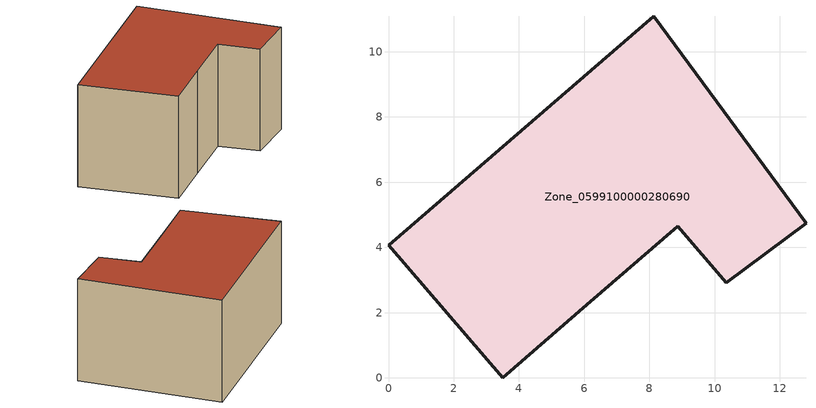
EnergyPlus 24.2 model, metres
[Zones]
Zone_0599100000280690
 floor ground (C_G): 0,4.06 8.14,11.09 12.8,4.74 10.35,2.92 8.87,4.65 6.07,2.24 3.51,0 z0
 wall outside (C_F): 8.14,11.09 0,4.06 3.51,0 6.07,2.24 8.87,4.65 10.35,2.92 12.8,4.74 8.14,11.09 z0:5.62
 roof outside (C_R): 12.8,4.74 8.14,11.09 0,4.06 3.51,0 6.07,2.24 8.87,4.65 10.35,2.92 z5.62
[BUILDING]
Pand.0599100000280690: North Axis=0; Terrain=City; Loads Convergence Tolerance Value=0.04; Temperature Convergence Tolerance Value=0.4; Solar Distribution=FullExterior; Maximum Number of Warmup Days=25; Minimum Number of Warmup Days=1
[Site:Location]
Rotterdam.The.Hague.AP_ZH_NLD Design_Conditions: Latitude=51.96; Longitude=4.45; Time Zone=1; Elevation=-4.5
[SITE:GROUNDTEMPERATURE:BUILDINGSURFACE]
18, 18, 18, 18, 18, 18, 18, 18, 18, 18, 18, 18
[MATERIAL] Thermal Absorptance=0.9; Solar Absorptance=0.7; Visible Absorptance=0.7
Name | Roughness | Thickness | Conductivity | Density | Specific Heat
G.D.1965 | MediumSmooth | 0.15 | 1 | 540 | 1210
F.D.1965 | Rough | 0.3 | 0.857143 | 1920 | 840
R.D.1965 | MediumRough | 0.2 | 0.08 | 1500 | 1000
[CONSTRUCTION]
C_G: G.D.1965
C_F: F.D.1965
C_R: R.D.1965
[ZONE]
Zone_0599100000280690: Type=1; Multiplier=1; Ceiling Height=Autocalculate; Volume=Autocalculate; Floor Area=autocalculate; Part of Total Floor Area=Yes
[ZONEINFILTRATION:DESIGNFLOWRATE]
Infil_Zone_0599100000280690: Zone or ZoneList or Space or SpaceList=Zone_0599100000280690; Schedule=AlwaysOn; Design Flow Rate Calculation Method=Flow/Area; Flow Rate per Floor Area=0.0042; Constant Term Coefficient=1; Temperature Term Coefficient=0; Velocity Term Coefficient=0; Velocity Squared Term Coefficient=0
[HVACTEMPLATE:ZONE:IDEALLOADSAIRSYSTEM]
Zone_0599100000280690: Maximum Heating Supply Air Temperature=50; Minimum Cooling Supply Air Temperature=13; Maximum Heating Supply Air Humidity Ratio=0.0156; Minimum Cooling Supply Air Humidity Ratio=0.0077; Heating Limit=NoLimit; Cooling Limit=NoLimit; Dehumidification Control Type=ConstantSensibleHeatRatio; Cooling Sensible Heat Ratio=0.7; Dehumidification Setpoint=60; Humidification Control Type=None; Humidification Setpoint=30; Outdoor Air Method=None; Outdoor Air Flow Rate per Person=0.00944; Outdoor Air Flow Rate per Zone Floor Area=0; Outdoor Air Flow Rate per Zone=0; Demand Controlled Ventilation Type=None; Outdoor Air Economizer Type=NoEconomizer; Heat Recovery Type=None; Sensible Heat Recovery Effectiveness=0.7; Latent Heat Recovery Effectiveness=0.65
[ZONECONTROL:THERMOSTAT]
ThermostatControl_Zone_0599100000280690: Zone or ZoneList=Zone_0599100000280690; Control Type Schedule=DualSetpointControlType; Control 1=Thermostat_Zone_0599100000280690; Temperature Difference Between Cutout And Setpoint=0
[THERMOSTATSETPOINT:DUALSETPOINT]
Thermostat_Zone_0599100000280690: Heating Setpoint Temperature Schedule=HeatingSetpoint_Zone_0599100000280690; Cooling Setpoint Temperature Schedule=CoolingSetpoint_Zone_0599100000280690
[SCHEDULE:COMPACT]
HeatingSetpoint_Zone_0599100000280690: Through: 12/31, For: AllDays, Until: 24:00, 21
CoolingSetpoint_Zone_0599100000280690: Through: 12/31, For: AllDays, Until: 24:00, 24
DualSetpointControlType: Through: 12/31, For: AllDays, Until: 24:00, 4
AlwaysOn: Through: 12/31, For: AllDays, Until: 24:00, 1
